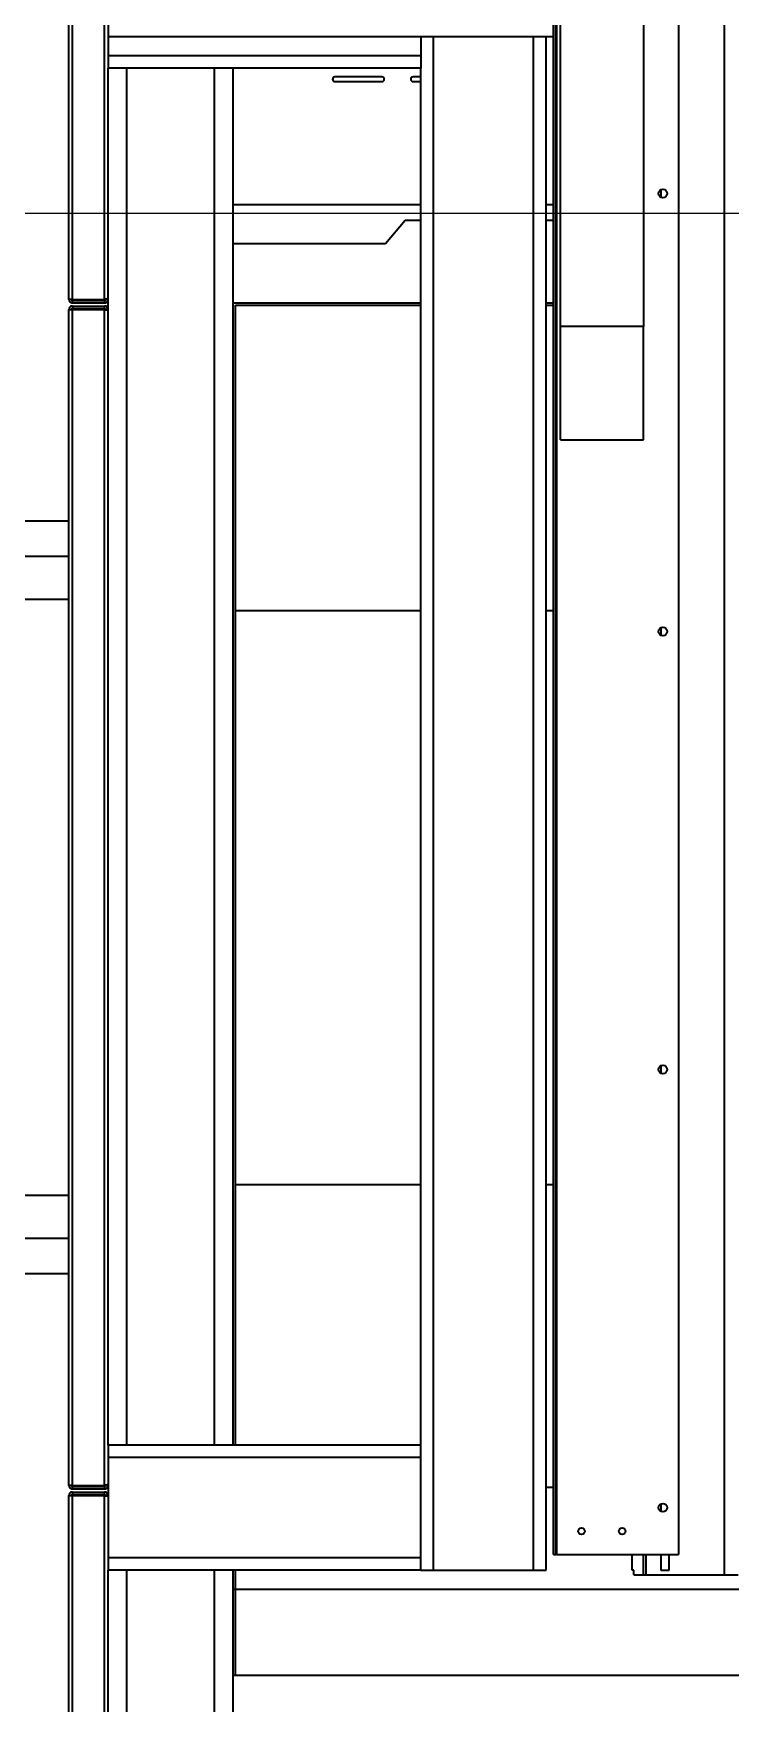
# Model space of a CAD drawing. Header units: millimetres. Extents: x -1052 to 3351, y 0 to 2015.
# Drawn here: x -395.7 to -389.1, y 1675.9 to 1691.69 of the extents above; entities that cross this region are included whole.
import ezdxf

# ---------------------------------------------------------------- set-up
doc = ezdxf.new("R2010")
doc.units = ezdxf.units.MM
doc.layers.add('COLUMN', color=3, linetype='Continuous')

msp = doc.modelspace()

# ---------------------------------------------------------------- linework, layer by layer
at = {"color": 7, "linetype": 'Continuous', "lineweight": 35}
for p, q in [((-390.7803, 1677.3074), (-390.7803, 1707.4827)), ((-390.7803, 1677.3074), (-390.7803, 1707.4827)), ((-390.7581, 1677.3074), (-390.7581, 1707.4827)), ((-390.7581, 1677.3074), (-390.7581, 1707.4827)), ((-390.7472, 1677.3074), (-390.7472, 1707.4827)), ((-390.7472, 1677.3074), (-390.7472, 1707.4827)), ((-389.597, 1706.2106), (-389.597, 1677.3074)), ((-389.597, 1706.2106), (-389.597, 1677.3074)), ((-389.1653, 1705.5597), (-389.1653, 1677.1151)), ((-389.1653, 1705.5597), (-389.1653, 1677.1151)), ((-390.7137, 1688.9189), (-390.7137, 1704.5983)), ((-390.7137, 1688.9189), (-390.7137, 1704.5983)), ((-389.9298, 1704.5983), (-389.9298, 1688.9189)), ((-389.9298, 1704.5983), (-389.9298, 1688.9189)), ((-395.3606, 1689.1739), (-395.3606, 1697.687)), ((-395.3606, 1689.1739), (-395.3606, 1697.687)), ((-395.3275, 1689.1735), (-395.3275, 1697.6874)), ((-395.3275, 1689.1735), (-395.3275, 1697.6874)), ((-395.0239, 1689.1735), (-395.0239, 1697.6874)), ((-395.0239, 1689.1735), (-395.0239, 1697.6874)), ((-394.9908, 1697.4242), (-394.9908, 1691.6554)), ((-394.9908, 1697.4242), (-394.9908, 1691.6554)), ((-390.7803, 1691.6554), (-394.9908, 1691.6554)), ((-394.9908, 1691.6554), (-394.9908, 1691.4779)), ((-390.7803, 1691.6554), (-394.9908, 1691.6554)), ((-394.9908, 1691.6554), (-394.9908, 1691.4779)), ((-392.0324, 1691.6554), (-392.0324, 1691.4779)), ((-392.0324, 1691.6554), (-392.0324, 1691.4779)), ((-391.9141, 1677.1594), (-391.9141, 1691.6554)), ((-391.9141, 1677.1594), (-391.9141, 1691.6554)), ((-390.9674, 1677.1594), (-390.9674, 1691.6554)), ((-390.9674, 1677.1594), (-390.9674, 1691.6554)), ((-390.8491, 1677.1594), (-390.8491, 1691.6554)), ((-390.8491, 1677.1594), (-390.8491, 1691.6554)), ((-392.0324, 1691.4779), (-394.9908, 1691.4779)), ((-394.9908, 1691.4779), (-394.9908, 1691.3596)), ((-392.0324, 1691.4779), (-394.9908, 1691.4779)), ((-394.9908, 1691.4779), (-394.9908, 1691.3596)), ((-392.0324, 1691.4779), (-392.0324, 1691.3596)), ((-392.0324, 1691.4779), (-392.0324, 1691.3596)), ((-394.9908, 1689.1844), (-394.9908, 1691.3596)), ((-392.0324, 1691.3596), (-394.9908, 1691.3596)), ((-394.9908, 1689.1844), (-394.9908, 1691.3596)), ((-392.0324, 1691.3596), (-394.9908, 1691.3596)), ((-394.8133, 1678.3428), (-394.8133, 1691.3596)), ((-394.8133, 1678.3428), (-394.8133, 1691.3596)), ((-393.9849, 1678.3428), (-393.9849, 1691.3596)), ((-393.9849, 1678.3428), (-393.9849, 1691.3596)), ((-393.8074, 1678.3428), (-393.8074, 1691.3596)), ((-393.8074, 1678.3428), (-393.8074, 1691.3596)), ((-392.4022, 1691.2773), (-392.846, 1691.2773)), ((-392.4022, 1691.2773), (-392.846, 1691.2773)), ((-392.0324, 1691.2773), (-392.1064, 1691.2773)), ((-392.0324, 1691.2773), (-392.1064, 1691.2773)), ((-392.0324, 1677.1594), (-392.0324, 1691.3596)), ((-392.0324, 1677.1594), (-392.0324, 1691.3596)), ((-392.846, 1691.2329), (-392.4022, 1691.2329)), ((-392.846, 1691.2329), (-392.4022, 1691.2329)), ((-392.1064, 1691.2329), (-392.0324, 1691.2329)), ((-392.1064, 1691.2329), (-392.0324, 1691.2329)), ((-389.7641, 1690.2121), (-389.7641, 1690.1404)), ((-389.7641, 1690.2121), (-389.7641, 1690.1404)), ((-393.8074, 1690.0717), (-392.0324, 1690.0717)), ((-393.8074, 1690.0717), (-392.0324, 1690.0717)), ((-390.8491, 1690.0717), (-390.7803, 1690.0717)), ((-390.8491, 1690.0717), (-390.7803, 1690.0717)), ((-392.3665, 1689.7019), (-392.1803, 1689.9238)), ((-392.3665, 1689.7019), (-392.1803, 1689.9238)), ((-392.1803, 1689.9238), (-392.0324, 1689.9238)), ((-392.1803, 1689.9238), (-392.0324, 1689.9238)), ((-390.8491, 1689.9238), (-390.7803, 1689.9238)), ((-390.8491, 1689.9238), (-390.7803, 1689.9238)), ((-393.8074, 1689.7019), (-392.3665, 1689.7019)), ((-393.8074, 1689.7019), (-392.3665, 1689.7019)), ((-395.3606, 1677.9617), (-395.3606, 1689.0781)), ((-395.3606, 1677.9617), (-395.3606, 1689.0781)), ((-395.3275, 1689.1735), (-395.0239, 1689.1735)), ((-395.3275, 1689.1735), (-395.0239, 1689.1735)), ((-395.3275, 1689.1408), (-395.3275, 1689.163)), ((-395.3275, 1689.163), (-395.0239, 1689.163)), ((-395.3275, 1689.1408), (-395.3275, 1689.163)), ((-395.3275, 1689.163), (-395.0239, 1689.163)), ((-395.3275, 1689.1408), (-395.0239, 1689.1408)), ((-395.3275, 1689.1408), (-395.0239, 1689.1408)), ((-395.3275, 1689.1112), (-395.3275, 1689.089)), ((-395.3275, 1689.1112), (-395.0239, 1689.1112)), ((-395.3275, 1689.1112), (-395.3275, 1689.089)), ((-395.3275, 1689.1112), (-395.0239, 1689.1112)), ((-395.3275, 1689.089), (-395.0239, 1689.089)), ((-395.3275, 1689.089), (-395.0239, 1689.089)), ((-395.3275, 1677.9613), (-395.3275, 1689.0786)), ((-395.3275, 1689.0786), (-395.0239, 1689.0786)), ((-395.3275, 1677.9613), (-395.3275, 1689.0786)), ((-395.3275, 1689.0786), (-395.0239, 1689.0786)), ((-395.0239, 1689.163), (-395.0239, 1689.1408)), ((-395.0239, 1689.163), (-395.0239, 1689.1408)), ((-395.0239, 1689.089), (-395.0239, 1689.1112)), ((-395.0239, 1689.089), (-395.0239, 1689.1112)), ((-395.0239, 1677.9613), (-395.0239, 1689.0786)), ((-395.0239, 1677.9613), (-395.0239, 1689.0786)), ((-394.9908, 1689.1739), (-395.013, 1689.1739)), ((-394.9908, 1689.1739), (-395.013, 1689.1739)), ((-394.9908, 1689.0781), (-395.013, 1689.0781)), ((-394.9908, 1689.0781), (-395.013, 1689.0781)), ((-394.9908, 1689.1739), (-394.9908, 1689.1844)), ((-394.9908, 1689.1739), (-394.9908, 1689.1844)), ((-394.9908, 1689.0781), (-394.9908, 1689.1739)), ((-394.9908, 1689.0781), (-394.9908, 1689.1739)), ((-394.9908, 1689.0677), (-394.9908, 1689.0781)), ((-394.9908, 1689.0677), (-394.9908, 1689.0781)), ((-394.9908, 1678.3428), (-394.9908, 1689.0677)), ((-394.9908, 1678.3428), (-394.9908, 1689.0677)), ((-393.8074, 1689.1408), (-392.0324, 1689.1408)), ((-393.8074, 1689.1408), (-392.0324, 1689.1408)), ((-393.7853, 1689.1186), (-392.0324, 1689.1186)), ((-393.7853, 1678.3428), (-393.7853, 1689.1186)), ((-393.7853, 1689.1186), (-392.0324, 1689.1186)), ((-393.7853, 1678.3428), (-393.7853, 1689.1186)), ((-390.8491, 1689.1408), (-390.7803, 1689.1408)), ((-390.8491, 1689.1408), (-390.7803, 1689.1408)), ((-390.8491, 1689.1186), (-390.7803, 1689.1186)), ((-390.8491, 1689.1186), (-390.7803, 1689.1186)), ((-389.9298, 1688.9189), (-390.7137, 1688.9189)), ((-390.7137, 1687.8465), (-390.7137, 1688.9189)), ((-389.9298, 1688.9189), (-390.7137, 1688.9189)), ((-390.7137, 1687.8465), (-390.7137, 1688.9189)), ((-389.9298, 1687.8465), (-389.9298, 1688.9189)), ((-389.9298, 1687.8465), (-389.9298, 1688.9189)), ((-390.7137, 1687.8465), (-389.9298, 1687.8465)), ((-390.7137, 1687.8465), (-389.9298, 1687.8465)), ((-395.3606, 1687.0774), (-407.1201, 1687.0774)), ((-395.3606, 1687.0774), (-407.1201, 1687.0774)), ((-395.3606, 1686.7445), (-407.1201, 1686.7445)), ((-395.3606, 1686.7445), (-407.1201, 1686.7445)), ((-395.3606, 1686.3378), (-407.1201, 1686.3378)), ((-395.3606, 1686.3378), (-407.1201, 1686.3378)), ((-393.7853, 1686.2342), (-392.0324, 1686.2342)), ((-393.7853, 1686.2342), (-392.0324, 1686.2342)), ((-390.8491, 1686.2342), (-390.7803, 1686.2342)), ((-390.8491, 1686.2342), (-390.7803, 1686.2342)), ((-389.7641, 1686.0704), (-389.7641, 1685.9987)), ((-389.7641, 1686.0704), (-389.7641, 1685.9987)), ((-389.7641, 1681.9287), (-389.7641, 1681.857)), ((-389.7641, 1681.9287), (-389.7641, 1681.857)), ((-395.3606, 1680.7021), (-407.1201, 1680.7021)), ((-395.3606, 1680.7021), (-407.1201, 1680.7021)), ((-393.7853, 1680.8056), (-392.0324, 1680.8056)), ((-393.7853, 1680.8056), (-392.0324, 1680.8056)), ((-390.8491, 1680.8056), (-390.7803, 1680.8056)), ((-390.8491, 1680.8056), (-390.7803, 1680.8056)), ((-395.3606, 1680.2953), (-407.1201, 1680.2953)), ((-395.3606, 1680.2953), (-407.1201, 1680.2953)), ((-395.3606, 1679.9625), (-407.1201, 1679.9625)), ((-395.3606, 1679.9625), (-407.1201, 1679.9625)), ((-394.9908, 1678.3428), (-394.9908, 1678.2245)), ((-392.0324, 1678.3428), (-394.9908, 1678.3428)), ((-394.9908, 1678.3428), (-394.9908, 1678.2245)), ((-392.0324, 1678.3428), (-394.9908, 1678.3428)), ((-394.9908, 1678.2245), (-394.9908, 1677.2778)), ((-392.0324, 1678.2245), (-394.9908, 1678.2245)), ((-394.9908, 1678.2245), (-394.9908, 1677.2778)), ((-392.0324, 1678.2245), (-394.9908, 1678.2245)), ((-395.3606, 1666.2466), (-395.3606, 1677.866)), ((-395.3606, 1666.2466), (-395.3606, 1677.866)), ((-395.3275, 1677.9613), (-395.0239, 1677.9613)), ((-395.3275, 1677.9613), (-395.0239, 1677.9613)), ((-395.3275, 1677.9286), (-395.3275, 1677.9508)), ((-395.3275, 1677.9508), (-395.0239, 1677.9508)), ((-395.3275, 1677.9286), (-395.3275, 1677.9508)), ((-395.3275, 1677.9508), (-395.0239, 1677.9508)), ((-395.3275, 1677.9286), (-395.0239, 1677.9286)), ((-395.3275, 1677.9286), (-395.0239, 1677.9286)), ((-395.3275, 1677.899), (-395.3275, 1677.8768)), ((-395.3275, 1677.899), (-395.0239, 1677.899)), ((-395.3275, 1677.899), (-395.3275, 1677.8768)), ((-395.3275, 1677.899), (-395.0239, 1677.899)), ((-395.3275, 1677.8768), (-395.0239, 1677.8768)), ((-395.3275, 1677.8768), (-395.0239, 1677.8768)), ((-395.3275, 1666.2461), (-395.3275, 1677.8664)), ((-395.3275, 1677.8664), (-395.0239, 1677.8664)), ((-395.3275, 1666.2461), (-395.3275, 1677.8664)), ((-395.3275, 1677.8664), (-395.0239, 1677.8664)), ((-395.0239, 1677.9508), (-395.0239, 1677.9286)), ((-395.0239, 1677.9508), (-395.0239, 1677.9286)), ((-395.0239, 1677.8768), (-395.0239, 1677.899)), ((-395.0239, 1677.8768), (-395.0239, 1677.899)), ((-395.0239, 1666.2461), (-395.0239, 1677.8664)), ((-395.0239, 1666.2461), (-395.0239, 1677.8664)), ((-394.9908, 1677.9617), (-395.013, 1677.9617)), ((-394.9908, 1677.9617), (-395.013, 1677.9617)), ((-394.9908, 1677.866), (-395.013, 1677.866)), ((-394.9908, 1677.866), (-395.013, 1677.866)), ((-390.8491, 1677.9434), (-390.7803, 1677.9434)), ((-390.8491, 1677.9434), (-390.7803, 1677.9434)), ((-389.7641, 1677.787), (-389.7641, 1677.7153)), ((-389.7641, 1677.787), (-389.7641, 1677.7153)), ((-394.9908, 1677.2778), (-394.9908, 1677.1594)), ((-392.0324, 1677.2778), (-394.9908, 1677.2778)), ((-394.9908, 1677.2778), (-394.9908, 1677.1594)), ((-392.0324, 1677.2778), (-394.9908, 1677.2778)), ((-390.7803, 1677.3074), (-390.7581, 1677.3074)), ((-390.7803, 1677.3074), (-390.7581, 1677.3074)), ((-390.7472, 1677.3074), (-390.7581, 1677.3074)), ((-390.7472, 1677.3074), (-390.7581, 1677.3074)), ((-390.7472, 1677.3074), (-389.597, 1677.3074)), ((-390.7472, 1677.3074), (-389.597, 1677.3074)), ((-390.0355, 1677.1594), (-390.0355, 1677.3074)), ((-390.0355, 1677.1594), (-390.0355, 1677.3074)), ((-389.932, 1677.3074), (-389.932, 1677.1151)), ((-389.932, 1677.3074), (-389.932, 1677.1151)), ((-389.9024, 1677.1151), (-389.9024, 1677.3074)), ((-389.9024, 1677.1151), (-389.9024, 1677.3074)), ((-389.7641, 1677.3074), (-389.7641, 1677.1594)), ((-389.7641, 1677.3074), (-389.7641, 1677.1594)), ((-389.6857, 1677.1594), (-389.6857, 1677.3074)), ((-389.6857, 1677.1594), (-389.6857, 1677.3074)), ((-394.9908, 1666.257), (-394.9908, 1677.1594)), ((-392.0324, 1677.1594), (-394.9908, 1677.1594)), ((-394.9908, 1666.257), (-394.9908, 1677.1594)), ((-392.0324, 1677.1594), (-394.9908, 1677.1594)), ((-394.8133, 1665.6514), (-394.8133, 1677.1594)), ((-394.8133, 1665.6514), (-394.8133, 1677.1594)), ((-393.9849, 1666.4798), (-393.9849, 1677.1594)), ((-393.9849, 1666.4798), (-393.9849, 1677.1594)), ((-393.8074, 1666.6573), (-393.8074, 1677.1594)), ((-393.8074, 1666.6573), (-393.8074, 1677.1594)), ((-393.7853, 1676.9819), (-393.7853, 1677.1594)), ((-393.7853, 1676.9819), (-393.7853, 1677.1594)), ((-392.0324, 1677.1594), (-391.9141, 1677.1594)), ((-392.0324, 1677.1594), (-391.9141, 1677.1594)), ((-391.9141, 1677.1594), (-390.9674, 1677.1594)), ((-391.9141, 1677.1594), (-390.9674, 1677.1594)), ((-390.9674, 1677.1594), (-390.8491, 1677.1594)), ((-390.9674, 1677.1594), (-390.8491, 1677.1594)), ((-390.0207, 1677.1594), (-390.0355, 1677.1594)), ((-390.0207, 1677.1594), (-390.0355, 1677.1594)), ((-390.0207, 1677.1151), (-390.0207, 1677.1594)), ((-390.0207, 1677.1151), (-390.0207, 1677.1594)), ((-390.0207, 1677.1151), (-389.932, 1677.1151)), ((-390.0207, 1677.1151), (-389.932, 1677.1151)), ((-389.932, 1677.1151), (-389.9024, 1677.1151)), ((-389.932, 1677.1151), (-389.9024, 1677.1151)), ((-389.9024, 1677.1151), (-389.1653, 1677.1151)), ((-389.9024, 1677.1151), (-389.1653, 1677.1151)), ((-389.7641, 1677.1594), (-389.6857, 1677.1594)), ((-389.7641, 1677.1594), (-389.6857, 1677.1594)), ((-389.1653, 1677.1151), (-389.0328, 1677.1151)), ((-389.1653, 1677.1151), (-389.0328, 1677.1151)), ((-393.8074, 1676.9819), (-393.7853, 1676.9819)), ((-393.8074, 1676.9819), (-393.7853, 1676.9819)), ((-393.7853, 1676.9819), (-381.9962, 1676.9819)), ((-393.7853, 1676.1684), (-393.7853, 1676.9819)), ((-393.7853, 1676.9819), (-381.9962, 1676.9819)), ((-393.7853, 1676.1684), (-393.7853, 1676.9819)), ((-393.8074, 1676.1684), (-393.7853, 1676.1684)), ((-393.8074, 1676.1684), (-393.7853, 1676.1684)), ((-393.7853, 1676.1684), (-381.9962, 1676.1684)), ((-393.7853, 1676.1684), (-381.9962, 1676.1684))]:
    msp.add_line(p, q, dxfattribs=at)
for centre, radius in [((-389.7449, 1690.1762), 0.0407), ((-389.7449, 1690.1762), 0.0407), ((-389.7449, 1686.0345), 0.0407), ((-389.7449, 1686.0345), 0.0407), ((-389.7449, 1681.8928), 0.0407), ((-389.7449, 1681.8928), 0.0407), ((-389.7449, 1677.7511), 0.0407), ((-389.7449, 1677.7511), 0.0407), ((-390.514, 1677.5292), 0.0311), ((-390.514, 1677.5292), 0.0311), ((-390.1295, 1677.5292), 0.0311), ((-390.1295, 1677.5292), 0.0311)]:
    msp.add_circle(centre, radius, dxfattribs=at)
for centre, start, end in [((-392.846, 1691.2551), 90, 270), ((-392.846, 1691.2551), 90, 270), ((-392.4022, 1691.2551), 270, 90), ((-392.4022, 1691.2551), 270, 90), ((-392.1064, 1691.2551), 90, 270), ((-392.1064, 1691.2551), 90, 270)]:
    msp.add_arc(centre, 0.0222, start, end, dxfattribs=at)
for points, knots in [([(-395.3275, 1689.1735), (-395.3318, 1689.1735), (-395.3405, 1689.1736), (-395.3514, 1689.1737), (-395.3591, 1689.1738), (-395.3601, 1689.1739), (-395.3606, 1689.1739)], [0, 0, 0, 0, 0.559226, 1.1185603, 1.6776825, 2.2369084, 2.2369084, 2.2369084, 2.2369084]), ([(-395.3606, 1689.1739), (-395.3601, 1689.1696), (-395.3591, 1689.1609), (-395.3514, 1689.15), (-395.3405, 1689.1423), (-395.3318, 1689.1413), (-395.3275, 1689.1408)], [0, 0, 0, 0, 0.8759281, 1.7517428, 2.6278074, 3.5037355, 3.5037355, 3.5037355, 3.5037355]), ([(-395.3275, 1689.1735), (-395.3318, 1689.1735), (-395.3405, 1689.1736), (-395.3514, 1689.1737), (-395.3591, 1689.1738), (-395.3601, 1689.1739), (-395.3606, 1689.1739)], [0, 0, 0, 0, 0.559226, 1.1185603, 1.6776825, 2.2369084, 2.2369084, 2.2369084, 2.2369084]), ([(-395.3606, 1689.1739), (-395.3601, 1689.1696), (-395.3591, 1689.1609), (-395.3514, 1689.15), (-395.3405, 1689.1423), (-395.3318, 1689.1413), (-395.3275, 1689.1408)], [0, 0, 0, 0, 0.8759281, 1.7517428, 2.6278074, 3.5037355, 3.5037355, 3.5037355, 3.5037355]), ([(-395.3275, 1689.1112), (-395.3318, 1689.1107), (-395.3405, 1689.1097), (-395.3514, 1689.1021), (-395.3591, 1689.0912), (-395.3601, 1689.0825), (-395.3606, 1689.0781)], [0, 0, 0, 0, 0.8759394, 1.7519705, 2.6277849, 3.5037126, 3.5037126, 3.5037126, 3.5037126]), ([(-395.3275, 1689.1112), (-395.3318, 1689.1107), (-395.3405, 1689.1097), (-395.3514, 1689.1021), (-395.3591, 1689.0912), (-395.3601, 1689.0825), (-395.3606, 1689.0781)], [0, 0, 0, 0, 0.8759394, 1.7519705, 2.6277849, 3.5037126, 3.5037126, 3.5037126, 3.5037126]), ([(-395.3606, 1689.0781), (-395.3601, 1689.0782), (-395.3591, 1689.0783), (-395.3514, 1689.0784), (-395.3405, 1689.0785), (-395.3318, 1689.0785), (-395.3275, 1689.0786)], [0, 0, 0, 0, 0.559226, 1.1183481, 1.6776825, 2.2369084, 2.2369084, 2.2369084, 2.2369084]), ([(-395.3606, 1689.0781), (-395.3601, 1689.0782), (-395.3591, 1689.0783), (-395.3514, 1689.0784), (-395.3405, 1689.0785), (-395.3318, 1689.0785), (-395.3275, 1689.0786)], [0, 0, 0, 0, 0.559226, 1.1183481, 1.6776825, 2.2369084, 2.2369084, 2.2369084, 2.2369084]), ([(-395.3384, 1689.1739), (-395.3382, 1689.1725), (-395.3379, 1689.1696), (-395.3354, 1689.166), (-395.3318, 1689.1635), (-395.3289, 1689.1632), (-395.3275, 1689.163)], [0, 0, 0, 0, 0.288453, 0.576949, 0.8653652, 1.1540058, 1.1540058, 1.1540058, 1.1540058]), ([(-395.3384, 1689.1739), (-395.3382, 1689.1725), (-395.3379, 1689.1696), (-395.3354, 1689.166), (-395.3318, 1689.1635), (-395.3289, 1689.1632), (-395.3275, 1689.163)], [0, 0, 0, 0, 0.288453, 0.576949, 0.8653652, 1.1540058, 1.1540058, 1.1540058, 1.1540058]), ([(-395.3275, 1689.089), (-395.3289, 1689.0889), (-395.3318, 1689.0886), (-395.3354, 1689.086), (-395.3379, 1689.0824), (-395.3382, 1689.0796), (-395.3384, 1689.0781)], [0, 0, 0, 0, 0.2886406, 0.5770567, 0.8655528, 1.1540058, 1.1540058, 1.1540058, 1.1540058]), ([(-395.3275, 1689.089), (-395.3289, 1689.0889), (-395.3318, 1689.0886), (-395.3354, 1689.086), (-395.3379, 1689.0824), (-395.3382, 1689.0796), (-395.3384, 1689.0781)], [0, 0, 0, 0, 0.2886406, 0.5770567, 0.8655528, 1.1540058, 1.1540058, 1.1540058, 1.1540058]), ([(-394.9908, 1689.1844), (-394.9912, 1689.1836), (-394.9919, 1689.182), (-394.9977, 1689.1796), (-395.0064, 1689.1772), (-395.0157, 1689.1752), (-395.0217, 1689.1739), (-395.0239, 1689.1735)], [0, 0, 0, 0, 0.514763, 1.0411123, 1.5675141, 2.09388, 2.3994333, 2.3994333, 2.3994333, 2.3994333]), ([(-394.9908, 1689.1844), (-394.9912, 1689.1836), (-394.9919, 1689.182), (-394.9977, 1689.1796), (-395.0064, 1689.1772), (-395.0157, 1689.1752), (-395.0217, 1689.1739), (-395.0239, 1689.1735)], [0, 0, 0, 0, 0.514763, 1.0411123, 1.5675141, 2.09388, 2.3994333, 2.3994333, 2.3994333, 2.3994333]), ([(-395.0239, 1689.1408), (-395.0202, 1689.1412), (-395.0126, 1689.1419), (-395.0026, 1689.1477), (-394.995, 1689.1564), (-394.9913, 1689.1657), (-394.9909, 1689.1717), (-394.9908, 1689.1739)], [0, 0, 0, 0, 0.7527146, 1.5222116, 2.2918185, 3.0613956, 3.5080684, 3.5080684, 3.5080684, 3.5080684]), ([(-395.0239, 1689.163), (-395.0223, 1689.1632), (-395.0193, 1689.1636), (-395.0156, 1689.1664), (-395.0134, 1689.17), (-395.0131, 1689.1727), (-395.013, 1689.1739)], [0, 0, 0, 0, 0.3165986, 0.6108197, 0.9048913, 1.1539666, 1.1539666, 1.1539666, 1.1539666]), ([(-395.0239, 1689.1408), (-395.0202, 1689.1412), (-395.0126, 1689.1419), (-395.0026, 1689.1477), (-394.995, 1689.1564), (-394.9913, 1689.1657), (-394.9909, 1689.1717), (-394.9908, 1689.1739)], [0, 0, 0, 0, 0.7527146, 1.5222116, 2.2918185, 3.0613956, 3.5080684, 3.5080684, 3.5080684, 3.5080684]), ([(-395.0239, 1689.163), (-395.0223, 1689.1632), (-395.0193, 1689.1636), (-395.0156, 1689.1664), (-395.0134, 1689.17), (-395.0131, 1689.1727), (-395.013, 1689.1739)], [0, 0, 0, 0, 0.3165986, 0.6108197, 0.9048913, 1.1539666, 1.1539666, 1.1539666, 1.1539666]), ([(-394.9908, 1689.0781), (-394.9912, 1689.0819), (-394.9919, 1689.0894), (-394.9977, 1689.0994), (-395.0064, 1689.107), (-395.0157, 1689.1107), (-395.0217, 1689.1111), (-395.0239, 1689.1112)], [0, 0, 0, 0, 0.7526016, 1.5221427, 2.2917982, 3.0613427, 3.5080724, 3.5080724, 3.5080724, 3.5080724]), ([(-394.9908, 1689.0781), (-394.9912, 1689.0819), (-394.9919, 1689.0894), (-394.9977, 1689.0994), (-395.0064, 1689.107), (-395.0157, 1689.1107), (-395.0217, 1689.1111), (-395.0239, 1689.1112)], [0, 0, 0, 0, 0.7526016, 1.5221427, 2.2917982, 3.0613427, 3.5080724, 3.5080724, 3.5080724, 3.5080724]), ([(-395.013, 1689.0781), (-395.0132, 1689.0797), (-395.0136, 1689.0827), (-395.0164, 1689.0864), (-395.02, 1689.0887), (-395.0226, 1689.0889), (-395.0239, 1689.089)], [0, 0, 0, 0, 0.31648, 0.6107572, 0.9049054, 1.1539219, 1.1539219, 1.1539219, 1.1539219]), ([(-395.013, 1689.0781), (-395.0132, 1689.0797), (-395.0136, 1689.0827), (-395.0164, 1689.0864), (-395.02, 1689.0887), (-395.0226, 1689.0889), (-395.0239, 1689.089)], [0, 0, 0, 0, 0.31648, 0.6107572, 0.9049054, 1.1539219, 1.1539219, 1.1539219, 1.1539219]), ([(-395.0239, 1689.0786), (-395.0202, 1689.0778), (-395.0126, 1689.0762), (-395.0026, 1689.0739), (-394.995, 1689.0715), (-394.9913, 1689.0694), (-394.9909, 1689.0682), (-394.9908, 1689.0677)], [0, 0, 0, 0, 0.5156458, 1.0427967, 1.5700146, 2.0972486, 2.4031938, 2.4031938, 2.4031938, 2.4031938]), ([(-395.0239, 1689.0786), (-395.0202, 1689.0778), (-395.0126, 1689.0762), (-395.0026, 1689.0739), (-394.995, 1689.0715), (-394.9913, 1689.0694), (-394.9909, 1689.0682), (-394.9908, 1689.0677)], [0, 0, 0, 0, 0.5156458, 1.0427967, 1.5700146, 2.0972486, 2.4031938, 2.4031938, 2.4031938, 2.4031938]), ([(-395.3275, 1677.9613), (-395.3318, 1677.9613), (-395.3405, 1677.9614), (-395.3514, 1677.9615), (-395.3591, 1677.9616), (-395.3601, 1677.9617), (-395.3606, 1677.9617)], [0, 0, 0, 0, 0.5592256, 1.1185596, 1.6776817, 2.2369072, 2.2369072, 2.2369072, 2.2369072]), ([(-395.3606, 1677.9617), (-395.3601, 1677.9574), (-395.3591, 1677.9487), (-395.3514, 1677.9378), (-395.3405, 1677.9301), (-395.3318, 1677.9291), (-395.3275, 1677.9286)], [0, 0, 0, 0, 0.8759133, 1.7517529, 2.6277926, 3.5037235, 3.5037235, 3.5037235, 3.5037235]), ([(-395.3275, 1677.9613), (-395.3318, 1677.9613), (-395.3405, 1677.9614), (-395.3514, 1677.9615), (-395.3591, 1677.9616), (-395.3601, 1677.9617), (-395.3606, 1677.9617)], [0, 0, 0, 0, 0.5592256, 1.1185596, 1.6776817, 2.2369072, 2.2369072, 2.2369072, 2.2369072]), ([(-395.3606, 1677.9617), (-395.3601, 1677.9574), (-395.3591, 1677.9487), (-395.3514, 1677.9378), (-395.3405, 1677.9301), (-395.3318, 1677.9291), (-395.3275, 1677.9286)], [0, 0, 0, 0, 0.8759133, 1.7517529, 2.6277926, 3.5037235, 3.5037235, 3.5037235, 3.5037235]), ([(-395.3275, 1677.899), (-395.3318, 1677.8985), (-395.3405, 1677.8975), (-395.3514, 1677.8899), (-395.3591, 1677.879), (-395.3601, 1677.8703), (-395.3606, 1677.866)], [0, 0, 0, 0, 0.8759309, 1.7519706, 2.6278226, 3.503736, 3.503736, 3.503736, 3.503736]), ([(-395.3275, 1677.899), (-395.3318, 1677.8985), (-395.3405, 1677.8975), (-395.3514, 1677.8899), (-395.3591, 1677.879), (-395.3601, 1677.8703), (-395.3606, 1677.866)], [0, 0, 0, 0, 0.8759309, 1.7519706, 2.6278226, 3.503736, 3.503736, 3.503736, 3.503736]), ([(-395.3606, 1677.866), (-395.3601, 1677.866), (-395.3591, 1677.8661), (-395.3514, 1677.8662), (-395.3405, 1677.8663), (-395.3318, 1677.8664), (-395.3275, 1677.8664)], [0, 0, 0, 0, 0.5592257, 1.118348, 1.6776822, 2.2369079, 2.2369079, 2.2369079, 2.2369079]), ([(-395.3606, 1677.866), (-395.3601, 1677.866), (-395.3591, 1677.8661), (-395.3514, 1677.8662), (-395.3405, 1677.8663), (-395.3318, 1677.8664), (-395.3275, 1677.8664)], [0, 0, 0, 0, 0.5592257, 1.118348, 1.6776822, 2.2369079, 2.2369079, 2.2369079, 2.2369079]), ([(-395.3384, 1677.9617), (-395.3382, 1677.9603), (-395.3379, 1677.9574), (-395.3354, 1677.9538), (-395.3318, 1677.9513), (-395.3289, 1677.951), (-395.3275, 1677.9508)], [0, 0, 0, 0, 0.2884678, 0.5769764, 0.8653844, 1.1540221, 1.1540221, 1.1540221, 1.1540221]), ([(-395.3384, 1677.9617), (-395.3382, 1677.9603), (-395.3379, 1677.9574), (-395.3354, 1677.9538), (-395.3318, 1677.9513), (-395.3289, 1677.951), (-395.3275, 1677.9508)], [0, 0, 0, 0, 0.2884678, 0.5769764, 0.8653844, 1.1540221, 1.1540221, 1.1540221, 1.1540221]), ([(-395.3275, 1677.8768), (-395.3289, 1677.8767), (-395.3318, 1677.8764), (-395.3354, 1677.8738), (-395.3379, 1677.8702), (-395.3382, 1677.8674), (-395.3384, 1677.866)], [0, 0, 0, 0, 0.2886378, 0.5770541, 0.8655627, 1.1540304, 1.1540304, 1.1540304, 1.1540304]), ([(-395.3275, 1677.8768), (-395.3289, 1677.8767), (-395.3318, 1677.8764), (-395.3354, 1677.8738), (-395.3379, 1677.8702), (-395.3382, 1677.8674), (-395.3384, 1677.866)], [0, 0, 0, 0, 0.2886378, 0.5770541, 0.8655627, 1.1540304, 1.1540304, 1.1540304, 1.1540304]), ([(-394.9908, 1677.9722), (-394.9912, 1677.9714), (-394.9919, 1677.9698), (-394.9977, 1677.9674), (-395.0064, 1677.965), (-395.0157, 1677.963), (-395.0217, 1677.9617), (-395.0239, 1677.9613)], [0, 0, 0, 0, 0.5147641, 1.0411165, 1.5675215, 2.0938925, 2.3994403, 2.3994403, 2.3994403, 2.3994403]), ([(-394.9908, 1677.9722), (-394.9912, 1677.9714), (-394.9919, 1677.9698), (-394.9977, 1677.9674), (-395.0064, 1677.965), (-395.0157, 1677.963), (-395.0217, 1677.9617), (-395.0239, 1677.9613)], [0, 0, 0, 0, 0.5147641, 1.0411165, 1.5675215, 2.0938925, 2.3994403, 2.3994403, 2.3994403, 2.3994403]), ([(-395.0239, 1677.9286), (-395.0202, 1677.929), (-395.0126, 1677.9297), (-395.0026, 1677.9355), (-394.995, 1677.9442), (-394.9913, 1677.9535), (-394.9909, 1677.9595), (-394.9908, 1677.9617)], [0, 0, 0, 0, 0.75271, 1.5222072, 2.291825, 3.0614024, 3.5080753, 3.5080753, 3.5080753, 3.5080753]), ([(-395.0239, 1677.9508), (-395.0223, 1677.951), (-395.0193, 1677.9514), (-395.0156, 1677.9542), (-395.0134, 1677.9578), (-395.0131, 1677.9605), (-395.013, 1677.9617)], [0, 0, 0, 0, 0.3166007, 0.6108091, 0.9048895, 1.1539647, 1.1539647, 1.1539647, 1.1539647]), ([(-395.0239, 1677.9286), (-395.0202, 1677.929), (-395.0126, 1677.9297), (-395.0026, 1677.9355), (-394.995, 1677.9442), (-394.9913, 1677.9535), (-394.9909, 1677.9595), (-394.9908, 1677.9617)], [0, 0, 0, 0, 0.75271, 1.5222072, 2.291825, 3.0614024, 3.5080753, 3.5080753, 3.5080753, 3.5080753]), ([(-395.0239, 1677.9508), (-395.0223, 1677.951), (-395.0193, 1677.9514), (-395.0156, 1677.9542), (-395.0134, 1677.9578), (-395.0131, 1677.9605), (-395.013, 1677.9617)], [0, 0, 0, 0, 0.3166007, 0.6108091, 0.9048895, 1.1539647, 1.1539647, 1.1539647, 1.1539647]), ([(-394.9908, 1677.866), (-394.9912, 1677.8697), (-394.9919, 1677.8772), (-394.9977, 1677.8872), (-395.0064, 1677.8948), (-395.0157, 1677.8985), (-395.0217, 1677.8989), (-395.0239, 1677.899)], [0, 0, 0, 0, 0.7526157, 1.5221443, 2.2917998, 3.0613444, 3.5080741, 3.5080741, 3.5080741, 3.5080741]), ([(-394.9908, 1677.866), (-394.9912, 1677.8697), (-394.9919, 1677.8772), (-394.9977, 1677.8872), (-395.0064, 1677.8948), (-395.0157, 1677.8985), (-395.0217, 1677.8989), (-395.0239, 1677.899)], [0, 0, 0, 0, 0.7526157, 1.5221443, 2.2917998, 3.0613444, 3.5080741, 3.5080741, 3.5080741, 3.5080741]), ([(-395.013, 1677.866), (-395.0132, 1677.8675), (-395.0136, 1677.8705), (-395.0164, 1677.8742), (-395.02, 1677.8765), (-395.0226, 1677.8767), (-395.0239, 1677.8768)], [0, 0, 0, 0, 0.3164916, 0.6107614, 0.9049218, 1.1539374, 1.1539374, 1.1539374, 1.1539374]), ([(-395.013, 1677.866), (-395.0132, 1677.8675), (-395.0136, 1677.8705), (-395.0164, 1677.8742), (-395.02, 1677.8765), (-395.0226, 1677.8767), (-395.0239, 1677.8768)], [0, 0, 0, 0, 0.3164916, 0.6107614, 0.9049218, 1.1539374, 1.1539374, 1.1539374, 1.1539374]), ([(-395.0239, 1677.8664), (-395.0202, 1677.8656), (-395.0126, 1677.864), (-395.0026, 1677.8617), (-394.995, 1677.8593), (-394.9913, 1677.8572), (-394.9909, 1677.856), (-394.9908, 1677.8555)], [0, 0, 0, 0, 0.5156503, 1.0427996, 1.5700241, 2.0972669, 2.4032168, 2.4032168, 2.4032168, 2.4032168]), ([(-395.0239, 1677.8664), (-395.0202, 1677.8656), (-395.0126, 1677.864), (-395.0026, 1677.8617), (-394.995, 1677.8593), (-394.9913, 1677.8572), (-394.9909, 1677.856), (-394.9908, 1677.8555)], [0, 0, 0, 0, 0.5156503, 1.0427996, 1.5700241, 2.0972669, 2.4032168, 2.4032168, 2.4032168, 2.4032168])]:
    msp.add_open_spline(points, degree=3, knots=knots, dxfattribs=at)
at = {"layer": 'COLUMN'}
msp.add_lwpolyline([(-398.065, 1704.7765), (-383.2732, 1704.7765), (-383.2732, 1689.9847), (-398.065, 1689.9847)], close=True, dxfattribs=at)

doc.saveas('drawing.dxf')
